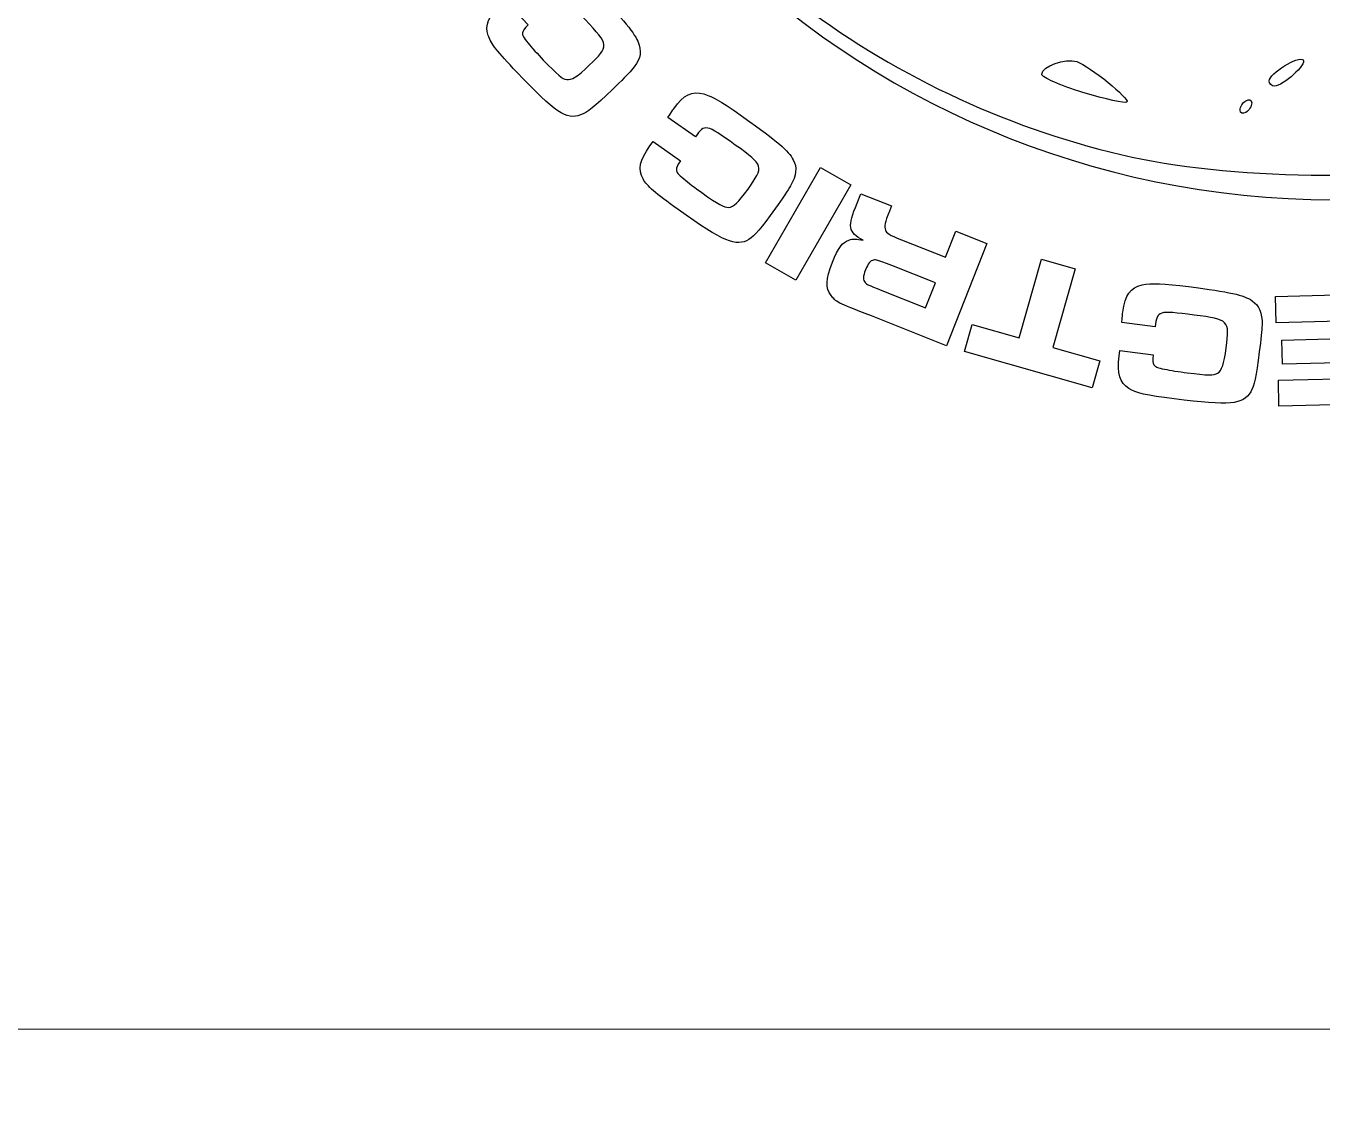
# Model space of a CAD drawing. Header units: millimetres. Extents: x -100 to 87, y -104 to 146.
# Drawn here: x 1.09 to 20.93, y -55.09 to -38.7 of the extents above; entities that cross this region are included whole.
import ezdxf

# ---------------------------------------------------------------- set-up
doc = ezdxf.new("R2010")
doc.units = ezdxf.units.MM
doc.header["$MEASUREMENT"] = 0
doc.layers.add('Layer 1', color=7, linetype='Continuous')

msp = doc.modelspace()

# ---------------------------------------------------------------- linework, layer by layer
at = {"layer": 'Layer 1', "color": 250, "lineweight": 20}
for points in [[(56.0896, -39.0545), (56.0896, -39.0545), (56.0896, -39.0545), (56.0896, -39.0545), (56.0896, -39.0545), (53.9205, -39.0545), (52.1467, -40.7833), (52.0909, -42.9515), (52.0909, -42.9515), (52.0909, -42.9515), (52.0896, -49.0543), (52.0896, -49.0543), (52.0896, -49.0543), (52.0891, -51.8044), (49.8395, -54.0545), (47.0893, -54.0545), (47.0893, -54.0545), (47.0893, -54.0545), (-92.9101, -54.0545), (-92.9101, -54.0545), (-92.9101, -54.0545), (-95.6604, -54.0545), (-97.9104, -51.8044), (-97.9104, -49.0543), (-97.9104, -49.0543), (-97.9104, -49.0543), (-97.9104, -9.0547), (-97.9104, -9.0547), (-97.9104, -9.0547), (-97.9104, -6.3046), (-95.6604, -4.0545), (-92.9101, -4.0545), (-92.9101, -4.0545), (-92.9101, -4.0545), (47.0893, -4.0545), (47.0893, -4.0545), (47.0893, -4.0545), (49.8396, -4.0545), (52.089, -6.3046), (52.0896, -9.0547), (52.0896, -9.0547), (52.0896, -9.0547), (52.0909, -15.1575), (52.0909, -15.1575), (52.0909, -15.1575), (52.1467, -17.3257), (53.9205, -19.0545), (56.0896, -19.0545), (56.0896, -19.0545), (56.0896, -19.0545), (56.0896, -19.0545), (56.0896, -19.0545), (56.0896, -19.0545), (56.0896, -19.0545), (64.2596, -19.0545), (64.2596, -19.0545), (64.2596, -19.0545), (65.8166, -19.0545), (67.0903, -20.1676), (67.0903, -21.5281), (67.0903, -21.5281), (67.0903, -21.5281), (67.0903, -36.581), (67.0903, -36.581), (67.0903, -36.581), (67.0903, -37.9415), (65.8164, -39.0545), (64.2596, -39.0545), (64.2596, -39.0545), (64.2596, -39.0545), (56.0896, -39.0545), (56.0896, -39.0545)], [(56.0896, -89.0545), (56.0896, -89.0545), (56.0896, -89.0545), (56.0896, -89.0545), (56.0896, -89.0545), (53.9205, -89.0545), (52.1467, -90.7833), (52.0909, -92.9515), (52.0909, -92.9515), (52.0909, -92.9515), (52.0896, -99.0543), (52.0896, -99.0543), (52.0896, -99.0543), (52.0891, -101.8044), (49.8395, -104.0545), (47.0893, -104.0545), (47.0893, -104.0545), (47.0893, -104.0545), (-92.9101, -104.0545), (-92.9101, -104.0545), (-92.9101, -104.0545), (-95.6604, -104.0545), (-97.9104, -101.8044), (-97.9104, -99.0543), (-97.9104, -99.0543), (-97.9104, -99.0543), (-97.9104, -59.0547), (-97.9104, -59.0547), (-97.9104, -59.0547), (-97.9104, -56.3046), (-95.6604, -54.0545), (-92.9101, -54.0545), (-92.9101, -54.0545), (-92.9101, -54.0545), (47.0893, -54.0545), (47.0893, -54.0545), (47.0893, -54.0545), (49.8396, -54.0545), (52.089, -56.3046), (52.0896, -59.0547), (52.0896, -59.0547), (52.0896, -59.0547), (52.0909, -65.1575), (52.0909, -65.1575), (52.0909, -65.1575), (52.1467, -67.3257), (53.9205, -69.0545), (56.0896, -69.0545), (56.0896, -69.0545), (56.0896, -69.0545), (56.0896, -69.0545), (56.0896, -69.0545), (56.0896, -69.0545), (56.0896, -69.0545), (64.2596, -69.0545), (64.2596, -69.0545), (64.2596, -69.0545), (65.8166, -69.0545), (67.0903, -70.1676), (67.0903, -71.5281), (67.0903, -71.5281), (67.0903, -71.5281), (67.0903, -86.581), (67.0903, -86.581), (67.0903, -86.581), (67.0903, -87.9415), (65.8164, -89.0545), (64.2596, -89.0545), (64.2596, -89.0545), (64.2596, -89.0545), (56.0896, -89.0545), (56.0896, -89.0545)]]:
    msp.add_open_spline(points, degree=3, knots=[0, 0, 0, 0, 0.0526316, 0.0526316, 0.0526316, 0.0526316, 0.1052632, 0.1052632, 0.1052632, 0.1052632, 0.1578947, 0.1578947, 0.1578947, 0.1578947, 0.2105263, 0.2105263, 0.2105263, 0.2105263, 0.2631579, 0.2631579, 0.2631579, 0.2631579, 0.3157895, 0.3157895, 0.3157895, 0.3157895, 0.3684211, 0.3684211, 0.3684211, 0.3684211, 0.4210526, 0.4210526, 0.4210526, 0.4210526, 0.4736842, 0.4736842, 0.4736842, 0.4736842, 0.5263158, 0.5263158, 0.5263158, 0.5263158, 0.5789474, 0.5789474, 0.5789474, 0.5789474, 0.6315789, 0.6315789, 0.6315789, 0.6315789, 0.6842105, 0.6842105, 0.6842105, 0.6842105, 0.7368421, 0.7368421, 0.7368421, 0.7368421, 0.7894737, 0.7894737, 0.7894737, 0.7894737, 0.8421053, 0.8421053, 0.8421053, 0.8421053, 0.8947368, 0.8947368, 0.8947368, 0.8947368, 1, 1, 1, 1], dxfattribs=at)
at = {"layer": 'Layer 1', "color": 7}
msp.add_open_spline([(34.6192, -27.8444), (34.6192, -35.3064), (28.57, -41.3556), (21.108, -41.3556), (21.108, -41.3556), (13.646, -41.3556), (7.5968, -35.3064), (7.5968, -27.8444), (7.5968, -27.8444), (7.5968, -20.3823), (13.646, -14.3331), (21.108, -14.3331), (21.108, -14.3331), (28.57, -14.3331), (34.6192, -20.3823), (34.6192, -27.8444)], degree=3, knots=[0, 0, 0, 0, 0.2, 0.2, 0.2, 0.2, 0.4, 0.4, 0.4, 0.4, 0.6, 0.6, 0.6, 0.6, 1, 1, 1, 1], dxfattribs=at)
at = {"layer": 'Layer 1', "color": 250}
for points, knots in [([(7.7764, -26.0514), (7.7943, -25.8796), (7.8934, -25.3374), (7.9966, -24.8465), (7.9966, -24.8465), (8.9841, -20.1485), (12.9326, -16.0524), (17.5776, -14.9071), (17.5776, -14.9071), (20.0622, -14.2944), (23.5192, -14.4801), (25.6995, -15.3433), (25.6995, -15.3433), (27.3844, -16.0104), (29.3102, -17.2953), (30.534, -18.5688), (30.534, -18.5688), (32.116, -20.2151), (33.5489, -23.0066), (33.9514, -25.2265), (33.9514, -25.2265), (34.3327, -27.329), (34.1798, -30.0982), (33.5832, -31.8974), (33.5832, -31.8974), (33.2806, -32.81), (32.305, -34.7148), (31.7108, -35.5534), (31.7108, -35.5534), (31.0087, -36.5442), (29.6752, -37.8872), (28.7095, -38.5762), (28.7095, -38.5762), (27.3626, -39.5371), (25.3808, -40.4276), (23.916, -40.7302), (23.916, -40.7302), (22.2365, -41.0771), (19.68, -41.0654), (18.0238, -40.7032), (18.0238, -40.7032), (14.3664, -39.9033), (11.1236, -37.4849), (9.34, -34.227), (9.34, -34.227), (8.5377, -32.7616), (8.0206, -31.225), (7.8103, -29.6819), (7.8103, -29.6819), (7.7222, -29.0355), (7.7011, -26.7724), (7.7764, -26.0514)], [0, 0, 0, 0, 0.0714286, 0.0714286, 0.0714286, 0.0714286, 0.1428571, 0.1428571, 0.1428571, 0.1428571, 0.2142857, 0.2142857, 0.2142857, 0.2142857, 0.2857143, 0.2857143, 0.2857143, 0.2857143, 0.3571429, 0.3571429, 0.3571429, 0.3571429, 0.4285714, 0.4285714, 0.4285714, 0.4285714, 0.5, 0.5, 0.5, 0.5, 0.5714286, 0.5714286, 0.5714286, 0.5714286, 0.6428571, 0.6428571, 0.6428571, 0.6428571, 0.7142857, 0.7142857, 0.7142857, 0.7142857, 0.7857143, 0.7857143, 0.7857143, 0.7857143, 0.8571429, 0.8571429, 0.8571429, 0.8571429, 1, 1, 1, 1]), ([(9.0749, -38.3613), (9.2574, -38.1908), (9.2644, -38.1946), (9.6507, -38.5998), (9.6507, -38.5998), (10.0248, -38.9923), (10.0245, -39.003), (9.7142, -39.2988), (9.7142, -39.2988), (9.5317, -39.4728), (9.4448, -39.5278), (9.3683, -39.5171), (9.3683, -39.5171), (9.3007, -39.5083), (9.229, -39.4477), (9.0098, -39.2177), (9.0098, -39.2177), (8.9297, -39.1337), (8.829, -39.0207), (8.777, -38.9588), (8.777, -38.9588), (8.7059, -38.8733), (8.6871, -38.8354), (8.6934, -38.8017), (8.6934, -38.8017), (8.6995, -38.7679), (8.7124, -38.7486), (8.7802, -38.6771), (8.7802, -38.6771), (8.7802, -38.6771), (8.427, -38.3065), (8.427, -38.3065), (8.427, -38.3065), (8.427, -38.3065), (8.3668, -38.3639), (8.3668, -38.3639), (8.3668, -38.3639), (8.166, -38.5553), (8.1147, -38.6807), (8.168, -38.8426), (8.168, -38.8426), (8.2061, -38.963), (8.3065, -39.0903), (8.604, -39.4024), (8.604, -39.4024), (9.199, -40.0267), (9.3624, -40.1358), (9.5818, -40.0591), (9.5818, -40.0591), (9.6791, -40.0221), (9.79, -39.9338), (10.0692, -39.6676), (10.0692, -39.6676), (10.2098, -39.5336), (10.3103, -39.4308), (10.3616, -39.375), (10.3616, -39.375), (10.4846, -39.2299), (10.5175, -39.1218), (10.4779, -38.9889), (10.4779, -38.9889), (10.4333, -38.8398), (10.3017, -38.6725), (9.8598, -38.2089), (9.8598, -38.2089), (9.5936, -37.9296), (9.4521, -37.8067), (9.3253, -37.7394), (9.3253, -37.7394), (9.1596, -37.657), (9.0232, -37.6929), (8.8315, -37.8756), (8.8315, -37.8756), (8.8133, -37.893), (8.7876, -37.921), (8.7199, -37.9889), (8.7199, -37.9889), (8.7199, -37.9889), (9.0749, -38.3613), (9.0749, -38.3613)], [0, 0, 0, 0, 0.047619, 0.047619, 0.047619, 0.047619, 0.0952381, 0.0952381, 0.0952381, 0.0952381, 0.1428571, 0.1428571, 0.1428571, 0.1428571, 0.1904762, 0.1904762, 0.1904762, 0.1904762, 0.2380952, 0.2380952, 0.2380952, 0.2380952, 0.2857143, 0.2857143, 0.2857143, 0.2857143, 0.3333333, 0.3333333, 0.3333333, 0.3333333, 0.3809524, 0.3809524, 0.3809524, 0.3809524, 0.4285714, 0.4285714, 0.4285714, 0.4285714, 0.4761905, 0.4761905, 0.4761905, 0.4761905, 0.5238095, 0.5238095, 0.5238095, 0.5238095, 0.5714286, 0.5714286, 0.5714286, 0.5714286, 0.6190476, 0.6190476, 0.6190476, 0.6190476, 0.6666667, 0.6666667, 0.6666667, 0.6666667, 0.7142857, 0.7142857, 0.7142857, 0.7142857, 0.7619048, 0.7619048, 0.7619048, 0.7619048, 0.8095238, 0.8095238, 0.8095238, 0.8095238, 0.8571429, 0.8571429, 0.8571429, 0.8571429, 0.9047619, 0.9047619, 0.9047619, 0.9047619, 1, 1, 1, 1]), ([(17.2699, -39.7145), (17.6161, -39.8197), (17.9192, -39.8859), (17.9434, -39.8617), (17.9434, -39.8617), (17.9937, -39.8114), (17.3779, -39.3147), (17.1759, -39.2426), (17.1759, -39.2426), (17.008, -39.1828), (16.6404, -39.314), (16.6404, -39.4337), (16.6404, -39.4337), (16.6404, -39.483), (16.9237, -39.6093), (17.2699, -39.7145), (17.2699, -39.7145), (17.2699, -39.7145), (17.2699, -39.7145), (17.2699, -39.7145)], [0, 0, 0, 0, 0.1666667, 0.1666667, 0.1666667, 0.1666667, 0.3333333, 0.3333333, 0.3333333, 0.3333333, 0.5, 0.5, 0.5, 0.5, 0.6666667, 0.6666667, 0.6666667, 0.6666667, 1, 1, 1, 1]), ([(20.2006, -39.6177), (20.3336, -39.6177), (20.7054, -39.2801), (20.6422, -39.2166), (20.6422, -39.2166), (20.5719, -39.1461), (20.1212, -39.4247), (20.1212, -39.5387), (20.1212, -39.5387), (20.1212, -39.5822), (20.1569, -39.6178), (20.2006, -39.6178), (20.2006, -39.6178), (20.2006, -39.6178), (20.2006, -39.6177), (20.2006, -39.6177)], [0, 0, 0, 0, 0.2, 0.2, 0.2, 0.2, 0.4, 0.4, 0.4, 0.4, 0.6, 0.6, 0.6, 0.6, 1, 1, 1, 1]), ([(11.338, -40.3942), (11.4848, -40.1922), (11.4924, -40.1945), (11.9486, -40.5189), (11.9486, -40.5189), (12.3905, -40.8332), (12.3923, -40.8438), (12.1438, -41.1931), (12.1438, -41.1931), (11.9977, -41.3987), (11.9228, -41.4691), (11.8457, -41.4732), (11.8457, -41.4732), (11.7777, -41.4773), (11.6958, -41.4315), (11.4368, -41.2473), (11.4368, -41.2473), (11.3423, -41.1801), (11.2219, -41.0883), (11.1591, -41.0374), (11.1591, -41.0374), (11.073, -40.967), (11.0474, -40.9334), (11.0471, -40.899), (11.0471, -40.899), (11.0467, -40.8648), (11.0557, -40.8433), (11.1087, -40.7602), (11.1087, -40.7602), (11.1087, -40.7602), (10.6915, -40.4636), (10.6915, -40.4636), (10.6915, -40.4636), (10.6915, -40.4636), (10.6433, -40.5314), (10.6433, -40.5314), (10.6433, -40.5314), (10.4825, -40.7574), (10.456, -40.8903), (10.5391, -41.039), (10.5391, -41.039), (10.5994, -41.15), (10.7222, -41.256), (11.0736, -41.5059), (11.0736, -41.5059), (11.7764, -42.0056), (11.9575, -42.0818), (12.1583, -41.9647), (12.1583, -41.9647), (12.2468, -41.9099), (12.3389, -41.8022), (12.5625, -41.4878), (12.5625, -41.4878), (12.675, -41.3295), (12.7541, -41.2094), (12.7939, -41.1448), (12.7939, -41.1448), (12.8871, -40.979), (12.8988, -40.8667), (12.8347, -40.7438), (12.8347, -40.7438), (12.7626, -40.6058), (12.6016, -40.4666), (12.0796, -40.0954), (12.0796, -40.0954), (11.7652, -39.8718), (11.6029, -39.778), (11.4656, -39.7361), (11.4656, -39.7361), (11.2873, -39.6867), (11.1602, -39.7479), (11.0067, -39.9637), (11.0067, -39.9637), (10.9921, -39.9842), (10.9722, -40.0165), (10.9187, -40.096), (10.9187, -40.096), (10.9187, -40.096), (11.338, -40.3942), (11.338, -40.3942)], [0, 0, 0, 0, 0.047619, 0.047619, 0.047619, 0.047619, 0.0952381, 0.0952381, 0.0952381, 0.0952381, 0.1428571, 0.1428571, 0.1428571, 0.1428571, 0.1904762, 0.1904762, 0.1904762, 0.1904762, 0.2380952, 0.2380952, 0.2380952, 0.2380952, 0.2857143, 0.2857143, 0.2857143, 0.2857143, 0.3333333, 0.3333333, 0.3333333, 0.3333333, 0.3809524, 0.3809524, 0.3809524, 0.3809524, 0.4285714, 0.4285714, 0.4285714, 0.4285714, 0.4761905, 0.4761905, 0.4761905, 0.4761905, 0.5238095, 0.5238095, 0.5238095, 0.5238095, 0.5714286, 0.5714286, 0.5714286, 0.5714286, 0.6190476, 0.6190476, 0.6190476, 0.6190476, 0.6666667, 0.6666667, 0.6666667, 0.6666667, 0.7142857, 0.7142857, 0.7142857, 0.7142857, 0.7619048, 0.7619048, 0.7619048, 0.7619048, 0.8095238, 0.8095238, 0.8095238, 0.8095238, 0.8571429, 0.8571429, 0.8571429, 0.8571429, 0.9047619, 0.9047619, 0.9047619, 0.9047619, 1, 1, 1, 1]), ([(19.7642, -40.0194), (19.8133, -39.989), (19.8535, -39.924), (19.8535, -39.875), (19.8535, -39.875), (19.8535, -39.8259), (19.8133, -39.8105), (19.7642, -39.8409), (19.7642, -39.8409), (19.7151, -39.8712), (19.675, -39.9362), (19.675, -39.9853), (19.675, -39.9853), (19.675, -40.0344), (19.7152, -40.0497), (19.7642, -40.0194)], [0, 0, 0, 0, 0.2, 0.2, 0.2, 0.2, 0.4, 0.4, 0.4, 0.4, 0.6, 0.6, 0.6, 0.6, 1, 1, 1, 1]), ([(12.8784, -42.588), (12.8784, -42.588), (13.7169, -41.1299), (13.7169, -41.1299), (13.7169, -41.1299), (13.7169, -41.1299), (13.2512, -40.8621), (13.2512, -40.8621), (13.2512, -40.8621), (13.2512, -40.8621), (12.4127, -42.3203), (12.4127, -42.3203), (12.4127, -42.3203), (12.4127, -42.3203), (12.8784, -42.588), (12.8784, -42.588)], [0, 0, 0, 0, 0.2, 0.2, 0.2, 0.2, 0.4, 0.4, 0.4, 0.4, 0.6, 0.6, 0.6, 0.6, 1, 1, 1, 1]), ([(15.8017, -42.0259), (15.8017, -42.0259), (15.3254, -41.8381), (15.3254, -41.8381), (15.3254, -41.8381), (15.3254, -41.8381), (15.169, -42.2346), (15.169, -42.2346), (15.169, -42.2346), (15.169, -42.2346), (14.4958, -41.9691), (14.4958, -41.9691), (14.4958, -41.9691), (14.2987, -41.8914), (14.2653, -41.8727), (14.2473, -41.8223), (14.2473, -41.8223), (14.2255, -41.7676), (14.2383, -41.7076), (14.3077, -41.5317), (14.3077, -41.5317), (14.3077, -41.5317), (14.3401, -41.4496), (14.3401, -41.4496), (14.3401, -41.4496), (14.3401, -41.4496), (13.8709, -41.2645), (13.8709, -41.2645), (13.8709, -41.2645), (13.8709, -41.2645), (13.8135, -41.41), (13.8135, -41.41), (13.8135, -41.41), (13.6616, -41.7675), (13.6761, -41.8546), (13.9067, -41.978), (13.9067, -41.978), (13.8026, -41.9533), (13.7507, -41.9544), (13.6889, -41.9735), (13.6889, -41.9735), (13.5856, -42.0086), (13.527, -42.0885), (13.4382, -42.3137), (13.4382, -42.3137), (13.3318, -42.5835), (13.3253, -42.703), (13.4163, -42.8229), (13.4163, -42.8229), (13.4932, -42.9236), (13.4932, -42.9236), (14.0327, -43.1364), (14.0327, -43.1364), (14.0327, -43.1364), (15.1846, -43.5907), (15.1846, -43.5907), (15.1846, -43.5907), (15.1846, -43.5907), (15.8017, -42.0259), (15.8017, -42.0259)], [0, 0, 0, 0, 0.0625, 0.0625, 0.0625, 0.0625, 0.125, 0.125, 0.125, 0.125, 0.1875, 0.1875, 0.1875, 0.1875, 0.25, 0.25, 0.25, 0.25, 0.3125, 0.3125, 0.3125, 0.3125, 0.375, 0.375, 0.375, 0.375, 0.4375, 0.4375, 0.4375, 0.4375, 0.5, 0.5, 0.5, 0.5, 0.5625, 0.5625, 0.5625, 0.5625, 0.625, 0.625, 0.625, 0.625, 0.6875, 0.6875, 0.6875, 0.6875, 0.75, 0.75, 0.75, 0.75, 0.8125, 0.8125, 0.8125, 0.8125, 0.875, 0.875, 0.875, 0.875, 1, 1, 1, 1]), ([(15.0145, -42.6263), (15.0145, -42.6263), (14.8628, -43.0111), (14.8628, -43.0111), (14.8628, -43.0111), (14.8628, -43.0111), (14.1919, -42.7465), (14.1919, -42.7465), (14.1919, -42.7465), (13.9723, -42.6572), (13.9676, -42.6554), (13.9389, -42.625), (13.9389, -42.625), (13.9027, -42.5863), (13.9024, -42.532), (13.9421, -42.4312), (13.9421, -42.4312), (13.9819, -42.3303), (14.0145, -42.2889), (14.0669, -42.2797), (14.0669, -42.2797), (14.1071, -42.274), (14.1071, -42.274), (14.3436, -42.3617), (14.3436, -42.3617), (14.3436, -42.3617), (15.0145, -42.6263), (15.0145, -42.6263)], [0, 0, 0, 0, 0.125, 0.125, 0.125, 0.125, 0.25, 0.25, 0.25, 0.25, 0.375, 0.375, 0.375, 0.375, 0.5, 0.5, 0.5, 0.5, 0.625, 0.625, 0.625, 0.625, 0.75, 0.75, 0.75, 0.75, 1, 1, 1, 1]), ([(17.4134, -44.2366), (17.4134, -44.2366), (17.5305, -43.8242), (17.5305, -43.8242), (17.5305, -43.8242), (17.5305, -43.8242), (16.8099, -43.6197), (16.8099, -43.6197), (16.8099, -43.6197), (16.8099, -43.6197), (17.1523, -42.414), (17.1523, -42.414), (17.1523, -42.414), (17.1523, -42.414), (16.6356, -42.2673), (16.6356, -42.2673), (16.6356, -42.2673), (16.6356, -42.2673), (16.2933, -43.4729), (16.2933, -43.4729), (16.2933, -43.4729), (16.2933, -43.4729), (15.5728, -43.2684), (15.5728, -43.2684), (15.5728, -43.2684), (15.5728, -43.2684), (15.4557, -43.6808), (15.4557, -43.6808), (15.4557, -43.6808), (15.4557, -43.6808), (17.4134, -44.2366), (17.4134, -44.2366)], [0, 0, 0, 0, 0.1111111, 0.1111111, 0.1111111, 0.1111111, 0.2222222, 0.2222222, 0.2222222, 0.2222222, 0.3333333, 0.3333333, 0.3333333, 0.3333333, 0.4444444, 0.4444444, 0.4444444, 0.4444444, 0.5555556, 0.5555556, 0.5555556, 0.5555556, 0.6666667, 0.6666667, 0.6666667, 0.6666667, 0.7777778, 0.7777778, 0.7777778, 0.7777778, 1, 1, 1, 1]), ([(18.3747, -43.3001), (18.4087, -43.0527), (18.4166, -43.0512), (18.9719, -43.1218), (18.9719, -43.1218), (19.5098, -43.1902), (19.5164, -43.1987), (19.4623, -43.624), (19.4623, -43.624), (19.4305, -43.8742), (19.3977, -43.9716), (19.3316, -44.0116), (19.3316, -44.0116), (19.2737, -44.0474), (19.1798, -44.0456), (18.8646, -44.0055), (18.8646, -44.0055), (18.7495, -43.9909), (18.6, -43.9669), (18.5206, -43.9516), (18.5206, -43.9516), (18.4116, -43.9302), (18.3731, -43.9126), (18.3566, -43.8825), (18.3566, -43.8825), (18.3401, -43.8524), (18.3379, -43.8293), (18.3453, -43.731), (18.3453, -43.731), (18.3453, -43.731), (17.8375, -43.6665), (17.8375, -43.6665), (17.8375, -43.6665), (17.8375, -43.6665), (17.827, -43.749), (17.827, -43.749), (17.827, -43.749), (17.792, -44.0242), (17.8314, -44.1538), (17.9749, -44.2457), (17.9749, -44.2457), (18.0805, -44.3151), (18.2386, -44.3505), (18.6664, -44.4049), (18.6664, -44.4049), (19.5219, -44.5137), (19.7175, -44.4953), (19.8392, -44.2973), (19.8392, -44.2973), (19.8914, -44.2073), (19.9217, -44.0688), (19.9704, -43.6861), (19.9704, -43.6861), (19.9949, -43.4934), (20.008, -43.3502), (20.0126, -43.2745), (20.0126, -43.2745), (20.0164, -43.0844), (19.9737, -42.9798), (19.8592, -42.9017), (19.8592, -42.9017), (19.7305, -42.8141), (19.5228, -42.7674), (18.8874, -42.6866), (18.8874, -42.6866), (18.5047, -42.6379), (18.3174, -42.6318), (18.1765, -42.6597), (18.1765, -42.6597), (17.996, -42.7003), (17.9128, -42.8143), (17.8794, -43.0769), (17.8794, -43.0769), (17.8763, -43.1019), (17.874, -43.1399), (17.8644, -43.2352), (17.8644, -43.2352), (17.8644, -43.2352), (18.3747, -43.3001), (18.3747, -43.3001)], [0, 0, 0, 0, 0.047619, 0.047619, 0.047619, 0.047619, 0.0952381, 0.0952381, 0.0952381, 0.0952381, 0.1428571, 0.1428571, 0.1428571, 0.1428571, 0.1904762, 0.1904762, 0.1904762, 0.1904762, 0.2380952, 0.2380952, 0.2380952, 0.2380952, 0.2857143, 0.2857143, 0.2857143, 0.2857143, 0.3333333, 0.3333333, 0.3333333, 0.3333333, 0.3809524, 0.3809524, 0.3809524, 0.3809524, 0.4285714, 0.4285714, 0.4285714, 0.4285714, 0.4761905, 0.4761905, 0.4761905, 0.4761905, 0.5238095, 0.5238095, 0.5238095, 0.5238095, 0.5714286, 0.5714286, 0.5714286, 0.5714286, 0.6190476, 0.6190476, 0.6190476, 0.6190476, 0.6666667, 0.6666667, 0.6666667, 0.6666667, 0.7142857, 0.7142857, 0.7142857, 0.7142857, 0.7619048, 0.7619048, 0.7619048, 0.7619048, 0.8095238, 0.8095238, 0.8095238, 0.8095238, 0.8571429, 0.8571429, 0.8571429, 0.8571429, 0.9047619, 0.9047619, 0.9047619, 0.9047619, 1, 1, 1, 1]), ([(22.1321, -44.4699), (22.1321, -44.4699), (22.0895, -42.7884), (22.0895, -42.7884), (22.0895, -42.7884), (22.0895, -42.7884), (20.2189, -42.8357), (20.2189, -42.8357), (20.2189, -42.8357), (20.2189, -42.8357), (20.2291, -43.2391), (20.2291, -43.2391), (20.2291, -43.2391), (20.2291, -43.2391), (21.5955, -43.2045), (21.5955, -43.2045), (21.5955, -43.2045), (21.5955, -43.2045), (21.6023, -43.4717), (21.6023, -43.4717), (21.6023, -43.4717), (21.6023, -43.4717), (20.3141, -43.5043), (20.3141, -43.5043), (20.3141, -43.5043), (20.3141, -43.5043), (20.3235, -43.8749), (20.3235, -43.8749), (20.3235, -43.8749), (20.3235, -43.8749), (21.6116, -43.8423), (21.6116, -43.8423), (21.6116, -43.8423), (21.6116, -43.8423), (21.6178, -44.0868), (21.6178, -44.0868), (21.6178, -44.0868), (21.6178, -44.0868), (20.2616, -44.1212), (20.2616, -44.1212), (20.2616, -44.1212), (20.2616, -44.1212), (20.2716, -44.5169), (20.2716, -44.5169), (20.2716, -44.5169), (20.2716, -44.5169), (22.1321, -44.4699), (22.1321, -44.4699)], [0, 0, 0, 0, 0.0769231, 0.0769231, 0.0769231, 0.0769231, 0.1538462, 0.1538462, 0.1538462, 0.1538462, 0.2307692, 0.2307692, 0.2307692, 0.2307692, 0.3076923, 0.3076923, 0.3076923, 0.3076923, 0.3846154, 0.3846154, 0.3846154, 0.3846154, 0.4615385, 0.4615385, 0.4615385, 0.4615385, 0.5384615, 0.5384615, 0.5384615, 0.5384615, 0.6153846, 0.6153846, 0.6153846, 0.6153846, 0.6923077, 0.6923077, 0.6923077, 0.6923077, 0.7692308, 0.7692308, 0.7692308, 0.7692308, 0.8461538, 0.8461538, 0.8461538, 0.8461538, 1, 1, 1, 1])]:
    msp.add_open_spline(points, degree=3, knots=knots, dxfattribs=at)

doc.saveas('drawing.dxf')
